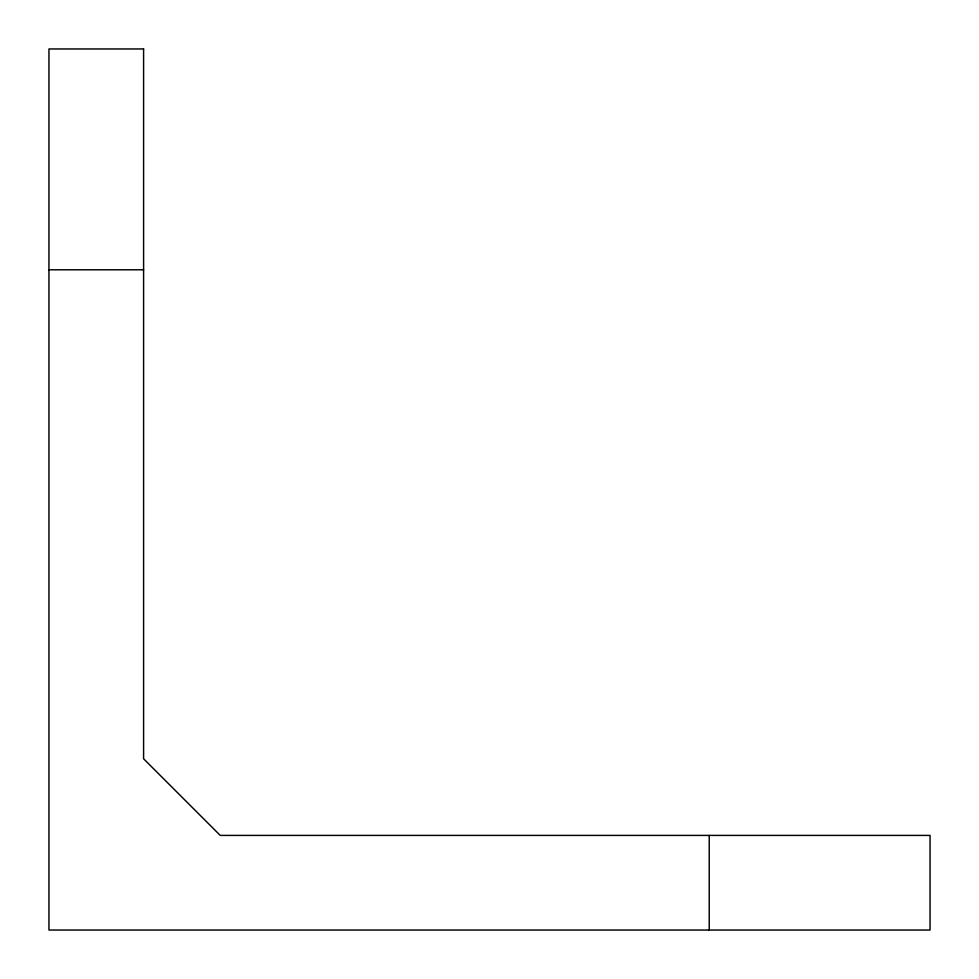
<?xml version="1.0" encoding="UTF-8"?>
<svg xmlns="http://www.w3.org/2000/svg" width="979" height="979" viewBox="0 0 979 979"><rect width="100%" height="100%" fill="white"/><g stroke="black" fill="none" stroke-linecap="round" stroke-linejoin="round"><path stroke-width="1.47" d="M48.95 269.788L143.595 269.788M709.224 835.405L709.224 930.038M143.595 48.962L48.95 48.962L48.95 930.038L930.05 930.038L930.05 835.405L220.251 835.405L143.595 758.774L143.595 48.962"/></g></svg>
